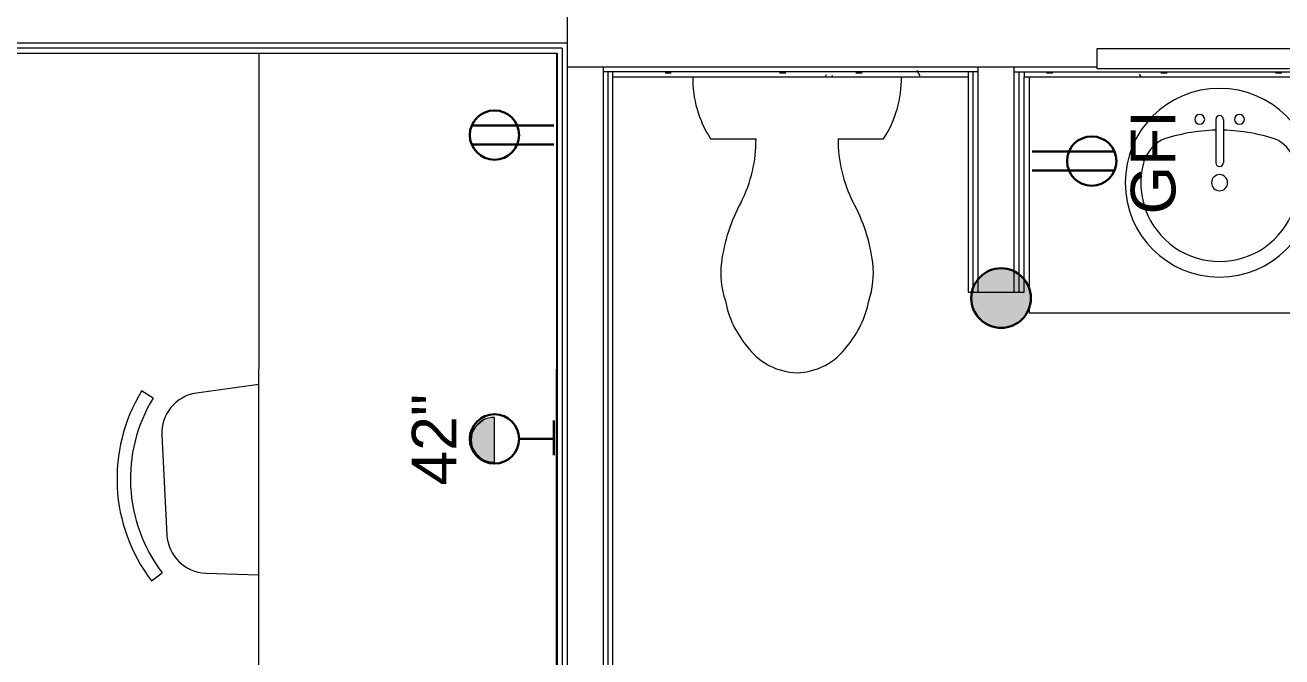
# Model space of a CAD drawing. Header units: inches. Extents: x -1176 to 1507, y -2563 to 978.
# Drawn here: x -832.4 to -705.9, y 540.3 to 603.8 of the extents above; entities that cross this region are included whole.
import ezdxf

# ---------------------------------------------------------------- set-up
doc = ezdxf.new("R2010")
doc.units = ezdxf.units.IN
doc.header["$MEASUREMENT"] = 0
for name, color, linetype, lineweight in [('A-ANNO-NOTE', 131, 'Continuous', 40), ('A-WALL', 113, 'Continuous', 18), ('A-WALL-PATT', 111, 'Continuous', 18), ('I-FURN', 30, 'Continuous', 9), ('I-WALL', 2, 'Continuous', 18), ('P-SANR-FIXT', 6, 'Continuous', 9), ('Q-CASE', 31, 'Continuous', 9), ('Q-SPCQ', 91, 'Continuous', 9), ('S-COLS', 52, 'Continuous', 18)]:
    doc.layers.add(name, color=color, linetype=linetype, lineweight=lineweight)
doc.styles.add('Swis721 Lt BT', font='swissl.ttf', dxfattribs={"height": 4.5})
pattern_1 = [(0, (0, 0), (15.36, 3.84), [0.634, -10.886, 0.634, -10.886, -61.44]), (0, (0, 0), (15.36, 3.84), [-23.04, 0.634, -22.406, 0.634, -10.886, -26.88]), (0, (0, 0), (15.36, 3.84), [-57.6, 0.634, -7.046, 0.634, -18.566]), (120, (5.76, 1.92), (-11.005538, 11.38215), [0.634, -10.886, 0.634, -10.886, -61.44]), (120, (5.76, 1.92), (-11.005538, 11.38215), [-23.04, 0.634, -22.406, 0.634, -10.886, -26.88]), (120, (5.76, 1.92), (-11.005538, 11.38215), [-57.6, 0.634, -7.046, 0.634, -18.566]), (240, (7.68, 9.6), (-4.354462, -15.22215), [0.634, -10.886, 0.634, -10.886, -61.44]), (240, (7.68, 9.6), (-4.354462, -15.22215), [-23.04, 0.634, -22.406, 0.634, -10.886, -26.88]), (240, (7.68, 9.6), (-4.354462, -15.22215), [-57.6, 0.634, -7.046, 0.634, -18.566])]

# ---------------------------------------------------------------- blocks, each defined once
blk = doc.blocks.new('C-Counter Top - ADJ HEIGHT-7901627-2nd Floor Power _ Signal')
at = {"layer": 'Q-CASE'}
for p, q in [((-47.26, -1.25), (-47.26, -22.59)), ((-47.26, -24.47), (-47.26, -25)), ((-47.26, -25), (28.64, -25))]:
    blk.add_line(p, q, dxfattribs=at)
blk = doc.blocks.new('Sink Vanity-Round - 19_ x 19_-6996918-2nd Floor Power _ Signal')
at = {"layer": 'P-SANR-FIXT'}
for p, q in [((3.43, -9.73), (3.43, -5.36)), ((4.18, -9.73), (4.18, -5.36))]:
    blk.add_line(p, q, dxfattribs=at)
for centre, radius, start, end in [((3.81, -3.35), 9.5, 90, 270), ((3.81, -3.35), 9.5, 270, 90), ((3.81, -3.35), 7.93, 345.3071, 194.6929), ((3.81, -3.35), 0.812, 0, 180), ((3.81, -3.35), 0.812, 180, 0), ((3.81, -5.36), 0.375, 0, 180), ((0.05, -4.11), 4.12, 197.8096, 239.2073), ((7.56, -4.11), 4.12, 300.7927, 342.1904), ((3.81, 9.17), 17.81, 250.7914, 268.7933), ((3.81, 9.17), 17.81, 271.2067, 289.2086), ((1.81, -9.73), 0.5, 0, 180), ((1.81, -9.73), 0.5, 180, 0), ((3.81, -9.73), 0.375, 180, 0), ((5.81, -9.73), 0.5, 0, 180), ((5.81, -9.73), 0.5, 180, 0)]:
    blk.add_arc(centre, radius, start, end, dxfattribs=at)
blk = doc.blocks.new('P-Toilet-Floor-3D - Floor Mount-V64-2nd Floor Power _ Signal')
at = {"layer": 'P-SANR-FIXT'}
for p, q in [((-8.7, -8.31), (-4.13, -8.31)), ((4.13, -8.31), (8.7, -8.31))]:
    blk.add_line(p, q, dxfattribs=at)
for centre, radius, start, end in [((0.69, -2.25), 11.19, 179.0743, 212.8527), ((-0.69, -2.25), 11.19, 327.1473, 0.9257), ((-17.85, -8.46), 13.72, 332.9997, 0.6089), ((17.85, -8.46), 13.72, 179.3911, 207.0003), ((9.41, -22.94), 17.16, 151.2397, 172.7867), ((-9.41, -22.94), 17.16, 7.2133, 28.7603), ((0.88, -21.86), 8.56, 172.7867, 198.8936), ((-0.88, -21.86), 8.56, 341.1064, 7.2133), ((2.68, -22.72), 10.08, 190.9157, 219.9319), ((-2.68, -22.72), 10.08, 320.0681, 349.0843), ((0.18, -25.42), 6.45, 215.8378, 268.4031), ((-0.18, -25.42), 6.45, 271.5969, 324.1622)]:
    blk.add_arc(centre, radius, start, end, dxfattribs=at)
blk = doc.blocks.new('F-Chairs - Side 01-V67-2nd Floor Power _ Signal')
at = {"layer": 'I-FURN'}
for p, q in [((-9.57, -3.52), (-8.8, -4.64)), ((8.8, -4.64), (9.57, -3.52)), ((5.02, -5.32), (-5.02, -5.32)), ((-9.07, -9.03), (-9.53, -14.33)), ((9.61, -15.33), (9.07, -9.03))]:
    blk.add_line(p, q, dxfattribs=at)
for centre, radius, start, end in [((0, -17.51), 16.94, 55.6197, 124.3803), ((0, -17.51), 15.59, 55.6197, 124.3803), ((-5.02, -9.38), 4.06, 90, 175.0303), ((5.02, -9.38), 4.06, 4.9697, 90)]:
    blk.add_arc(centre, radius, start, end, dxfattribs=at)
blk = doc.blocks.new('Desk54 - Desk-7071364-2nd Floor Power _ Signal')
at = {"layer": 'Q-CASE'}
for p, q in [((2316.45, 493.83), (2212.6, 493.83)), ((2316.45, 463.83), (2316.45, 493.83)), ((2212.62, 463.83), (2316.45, 463.83))]:
    blk.add_line(p, q, dxfattribs=at)
blk = doc.blocks.new('Mirror56 - Mirror-7901589-2nd Floor Power _ Signal')
at = {"layer": 'Q-SPCQ'}
for p, q in [((-938.26, -999.6), (-966.46, -999.6)), ((-966.46, -999.6), (-966.46, -1001.6)), ((-938.26, -1001.6), (-938.26, -999.6)), ((-966.46, -1001.6), (-938.26, -1001.6))]:
    blk.add_line(p, q, dxfattribs=at)

msp = doc.modelspace()

# ---------------------------------------------------------------- hatches: boundary and pattern name
at = {"layer": 'A-ANNO-NOTE', "lineweight": 9}
for points in [[(-785.24, 559.85), (-786.02, 564.22), (-787.44, 562.62)], [(-787.44, 562.62), (-786.02, 564.22), (-787.17, 563.28)], [(-787.17, 563.28), (-786.02, 564.22), (-786.77, 563.77)], [(-786.71, 563.82), (-786.02, 564.22), (-786.24, 564.12)], [(-785.24, 559.85), (-785.24, 564.35), (-786.02, 564.22)], [(-786.02, 564.22), (-785.24, 564.35), (-785.64, 564.32)], [(-785.24, 559.85), (-785.16, 559.85), (-785.24, 564.35)], [(-785.16, 559.85), (-785.16, 564.35), (-785.24, 564.35)], [(-787.48, 561.82), (-787.44, 562.62), (-787.5, 561.98)], [(-787.17, 560.93), (-787.44, 562.62), (-787.48, 561.82)], [(-787.17, 560.93), (-787.48, 561.82), (-787.42, 561.51)], [(-785.24, 559.85), (-787.44, 562.62), (-787.17, 560.93)], [(-785.24, 559.85), (-787.17, 560.93), (-786.24, 560.08)], [(-786.24, 560.08), (-787.17, 560.93), (-786.77, 560.44)], [(-785.24, 559.85), (-786.24, 560.08), (-785.87, 559.94)]]:
    msp.add_hatch(color=256, dxfattribs=at).paths.add_polyline_path(points, flags=0)
at = {"layer": 'A-WALL-PATT', "lineweight": 9}
h = msp.add_hatch(dxfattribs=at)
h.set_pattern_fill('FP_2', color=256, style=0, pattern_type=2)
h.set_pattern_definition(pattern_1)
h.paths.add_polyline_path([(-650.82, 599.15), (-649.82, 599.15), (-649.82, 599.65), (-650.82, 599.65)], flags=0)
h.paths.add_polyline_path([(-655.45, 599.15), (-654.45, 599.15), (-654.45, 599.65), (-662.09, 599.65), (-662.09, 599.47), (-689.68, 599.47), (-689.68, 599.65), (-696.32, 599.65), (-696.32, 599.47), (-724.52, 599.47), (-724.52, 599.65), (-732.85, 599.65), (-732.85, 599.15), (-662.09, 599.15)], flags=0)
h.paths.add_polyline_path([(-736.98, 599.15), (-736.48, 599.15), (-736.48, 599.65), (-774.23, 599.65), (-774.23, 599.15), (-737.48, 599.15)], flags=0)
h = msp.add_hatch(dxfattribs=at)
h.set_pattern_fill('FP_2', color=256, style=0, pattern_type=2)
h.set_pattern_definition(pattern_1)
h.paths.add_polyline_path([(-655.45, 598.65), (-655.45, 599.15), (-731.85, 599.15), (-731.85, 598.65), (-671.05, 598.65)], flags=0)
h.paths.add_polyline_path([(-740.43, 598.65), (-737.48, 598.65), (-737.48, 599.15), (-773.23, 599.15), (-773.23, 598.65), (-763.55, 598.65)], flags=0)
at = {"layer": 'S-COLS'}
msp.add_hatch(color=250, dxfattribs=at).paths.add_polyline_path([(-734.16, 573.37), (-733.02, 573.6), (-732.04, 574.25), (-731.39, 575.23), (-731.16, 576.37), (-731.39, 577.52), (-732.04, 578.5), (-733.02, 579.15), (-734.16, 579.37), (-735.31, 579.15), (-736.28, 578.5), (-736.94, 577.52), (-737.16, 576.37), (-736.94, 575.23), (-736.28, 574.25), (-735.31, 573.6)], flags=0)

# ---------------------------------------------------------------- linework, layer by layer
at = {"layer": 'A-ANNO-NOTE', "lineweight": 30}
for p, q in [((-779.18, 593.74), (-787.44, 593.74)), ((-779.18, 591.83), (-787.44, 591.83)), ((-731.02, 591.12), (-722.76, 591.12)), ((-731.02, 589.2), (-722.76, 589.2)), ((-779.18, 560.55), (-779.18, 564.06)), ((-779.18, 562.19), (-782.68, 562.19))]:
    msp.add_line(p, q, dxfattribs=at)
at = {"layer": 'A-ANNO-NOTE', "lineweight": 9}
msp.add_line((-785.16, 559.85), (-785.16, 564.35), dxfattribs=at)
at = {"layer": 'A-ANNO-NOTE', "lineweight": 30}
for centre in [(-785.16, 592.78), (-725.04, 590.16), (-785.16, 562.19)]:
    msp.add_circle(centre, 2.48, dxfattribs=at)
at = {"layer": 'A-ANNO-NOTE', "lineweight": 9}
msp.add_arc((-785.25, 562.1), 2.25, 87.6427, 272.3573, dxfattribs=at)
at = {"layer": 'A-WALL'}
for p, q in [((-777.85, 605.65), (-777.85, 498.19)), ((-777.85, 602.03), (-867.56, 602.03)), ((-778.35, 601.53), (-867.56, 601.53)), ((-778.35, 601.53), (-778.35, 497.69)), ((-777.85, 599.65), (-724.52, 599.65)), ((-774.23, 599.65), (-774.23, 501.81)), ((-736.48, 576.95), (-736.48, 599.65)), ((-732.85, 576.95), (-732.85, 599.65)), ((-737.48, 599.15), (-774.23, 599.15)), ((-773.73, 599.15), (-773.73, 502.31)), ((-773.23, 598.65), (-773.23, 599.15)), ((-736.48, 599.15), (-737.48, 599.15)), ((-737.48, 599.15), (-737.48, 598.65)), ((-736.98, 576.95), (-736.98, 599.15)), ((-732.85, 599.15), (-654.45, 599.15)), ((-732.35, 576.95), (-732.35, 599.15)), ((-731.85, 599.15), (-731.85, 598.65))]:
    msp.add_line(p, q, dxfattribs=at)
at = {"layer": 'I-WALL'}
for p, q in [((-867.56, 601.03), (-778.85, 601.03)), ((-778.85, 601.03), (-778.85, 497.19)), ((-773.23, 598.65), (-737.48, 598.65)), ((-773.23, 502.81), (-773.23, 598.65)), ((-737.48, 598.65), (-737.48, 576.95)), ((-731.85, 598.65), (-655.45, 598.65)), ((-731.85, 576.95), (-731.85, 598.65)), ((-737.48, 576.95), (-731.85, 576.95))]:
    msp.add_line(p, q, dxfattribs=at)
at = {"layer": 'S-COLS', "color": 8, "lineweight": 30}
for start, end in [(0, 180), (180, 0)]:
    msp.add_arc((-734.16, 576.37), 3, start, end, dxfattribs=at)

# ---------------------------------------------------------------- block references
at = {"layer": 'I-FURN', "rotation": 92.96129248079374}
msp.add_blockref('F-Chairs - Side 01-V67-2nd Floor Power _ Signal', (-823.7, 557.28), dxfattribs=at)
at = {"layer": 'P-SANR-FIXT'}
msp.add_blockref('P-Toilet-Floor-3D - Floor Mount-V64-2nd Floor Power _ Signal', (-754.7, 600.72), dxfattribs=at)
at = {"layer": 'P-SANR-FIXT', "rotation": 180}
msp.add_blockref('Sink Vanity-Round - 19_ x 19_-6996918-2nd Floor Power _ Signal', (-708.36, 584.63), dxfattribs=at)
at = {"layer": 'Q-CASE', "rotation": 269.9612924807933}
msp.add_blockref('Desk54 - Desk-7071364-2nd Floor Power _ Signal', (-1271.2, 2813.96), dxfattribs=at)
at = {"layer": 'Q-CASE'}
msp.add_blockref('C-Counter Top - ADJ HEIGHT-7901627-2nd Floor Power _ Signal', (-684.09, 599.9), dxfattribs=at)
at = {"layer": 'Q-SPCQ', "rotation": 180}
msp.add_blockref('Mirror56 - Mirror-7901589-2nd Floor Power _ Signal', (-1662.78, -400.13), dxfattribs=at)

# ---------------------------------------------------------------- texts
at = {"layer": 'A-ANNO-NOTE', "lineweight": 9, "char_height": 4.5, "attachment_point": 1, "rotation": 90, "style": 'Swis721 Lt BT'}
for s, insert, width in [('GFI', (-721.11, 584.79), 11.9685), ('42"', (-793.48, 557.5), 10.302)]:
    msp.add_mtext(s, dxfattribs=dict(at, insert=insert, width=width))

doc.saveas('drawing.dxf')
